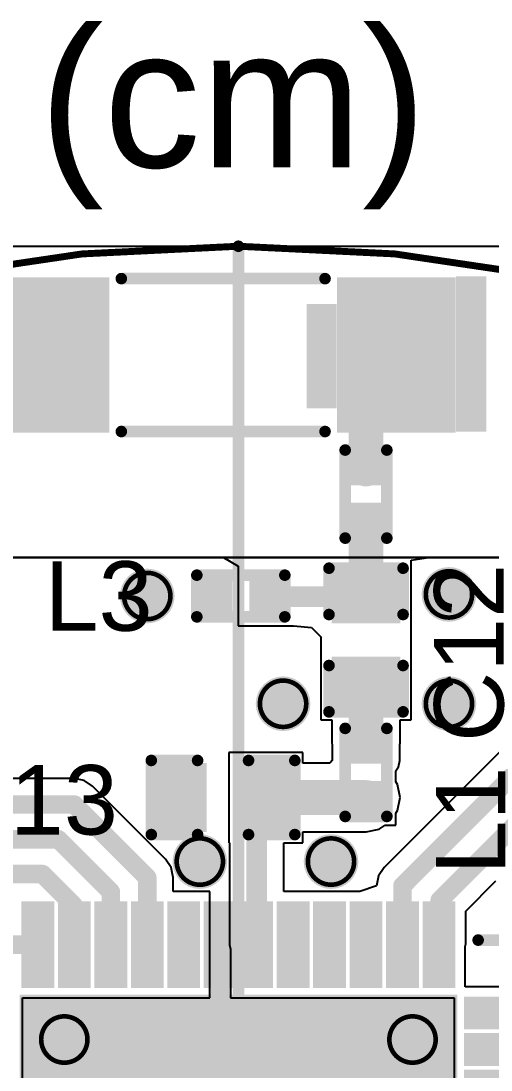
# Model space of a CAD drawing. Header units: inches. Extents: x -18 to 345, y -18 to 43.
# Drawn here: x -2.39 to 2.77, y 8.47 to 19.97 of the extents above; entities that cross this region are included whole.
import ezdxf

# ---------------------------------------------------------------- set-up
doc = ezdxf.new("R2010")
doc.units = ezdxf.units.IN
for name, color, linetype in [('Board Outline', 216, 'Continuous'), ('Bottom Layer', 5, 'Continuous'), ('Drill Drawing', 1, 'Continuous'), ('Mechanical 1', 6, 'Continuous'), ('Top Layer', 1, 'Continuous'), ('Top Overlay', 2, 'Continuous'), ('Top Paste', 8, 'Continuous'), ('Top Solder', 216, 'Continuous'), ('Via Holes', 16, 'Continuous')]:
    doc.layers.add(name, color=color, linetype=linetype)
doc.styles.add('Arial', font='', dxfattribs={"height": 0.2})
doc.styles.get('Arial').set_extended_font_data('Arial')

# ---------------------------------------------------------------- blocks, each defined once
blk = doc.blocks.new('IND_0201_1')
at = {"layer": 'Top Layer'}
for points in [[(-0.39999793, 0.1499997), (-0.14999843, 0.1499997), (-0.14999843, -0.1499997), (-0.39999793, -0.1499997)], [(0.15000097, 0.1499997), (0.4000004699999999, 0.1499997), (0.4000004699999999, -0.1499997), (0.15000097, -0.1499997)]]:
    blk.add_hatch(color=1, dxfattribs=at).paths.add_polyline_path(points)
at = {"layer": 'Top Paste'}
for points in [[(-0.39999793, 0.1499997), (-0.14999843, 0.1499997), (-0.14999843, -0.1499997), (-0.39999793, -0.1499997)], [(0.15000097, 0.1499997), (0.4000004699999999, 0.1499997), (0.4000004699999999, -0.1499997), (0.15000097, -0.1499997)]]:
    blk.add_hatch(color=8, dxfattribs=at).paths.add_polyline_path(points)
at = {"layer": 'Top Solder'}
for points in [[(-0.45499909, 0.20500086), (-0.09499727, 0.20500086), (-0.09499727, -0.20500086), (-0.45499909, -0.20500086)], [(0.09499981, 0.20500086), (0.45500163, 0.20500086), (0.45500163, -0.20500086), (0.09499981, -0.20500086)]]:
    blk.add_hatch(color=216, dxfattribs=at).paths.add_polyline_path(points)
at = {"layer": 'Top Overlay', "const_width": 0.127}
for points in [[(-0.4826, 0.2286), (0.4826, 0.2286)], [(-0.4826, -0.2286), (-0.4826, 0.2286)], [(0.4826, -0.2286), (0.4826, 0.2286)], [(-0.4826, -0.2286), (0.4826, -0.2286)]]:
    blk.add_lwpolyline(points, dxfattribs=at)
at = {"layer": 'Top Overlay', "const_width": 0.0635}
for points in [[(-0.51435, 0.2286, 1), (-0.4508499999999999, 0.2286, 1)], [(-0.51435, 0.2286, 1), (-0.4508499999999999, 0.2286, 1)], [(0.4508499999999999, 0.2286, 1), (0.51435, 0.2286, 1)], [(0.4508499999999999, 0.2286, 1), (0.51435, 0.2286, 1)], [(-0.51435, -0.2286, 1), (-0.4508499999999999, -0.2286, 1)], [(-0.51435, -0.2286, 1), (-0.4508499999999999, -0.2286, 1)], [(0.4508499999999999, -0.2286, 1), (0.51435, -0.2286, 1)], [(0.4508499999999999, -0.2286, 1), (0.51435, -0.2286, 1)]]:
    blk.add_lwpolyline(points, format="xyb", close=True, dxfattribs=at)
blk = doc.blocks.new('IND_0201_2')
at = {"layer": 'Top Layer'}
for points in [[(-0.39999793, 0.1499997), (-0.14999843, 0.1499997), (-0.14999843, -0.1499997), (-0.39999793, -0.1499997)], [(0.15000097, 0.1499997), (0.4000004699999999, 0.1499997), (0.4000004699999999, -0.1499997), (0.15000097, -0.1499997)]]:
    blk.add_hatch(color=1, dxfattribs=at).paths.add_polyline_path(points)
at = {"layer": 'Top Paste'}
for points in [[(-0.39999793, 0.1499997), (-0.14999843, 0.1499997), (-0.14999843, -0.1499997), (-0.39999793, -0.1499997)], [(0.15000097, 0.1499997), (0.4000004699999999, 0.1499997), (0.4000004699999999, -0.1499997), (0.15000097, -0.1499997)]]:
    blk.add_hatch(color=8, dxfattribs=at).paths.add_polyline_path(points)
at = {"layer": 'Top Solder'}
for points in [[(-0.45499909, 0.20500086), (-0.09499727, 0.20500086), (-0.09499727, -0.20500086), (-0.45499909, -0.20500086)], [(0.09499981, 0.20500086), (0.45500163, 0.20500086), (0.45500163, -0.20500086), (0.09499981, -0.20500086)]]:
    blk.add_hatch(color=216, dxfattribs=at).paths.add_polyline_path(points)
at = {"layer": 'Top Overlay', "const_width": 0.127}
for points in [[(-0.4826, 0.2286), (0.4826, 0.2286)], [(-0.4826, 0.2286), (-0.4826, -0.2286)], [(0.4826, 0.2286), (0.4826, -0.2286)], [(-0.4826, -0.2286), (0.4826, -0.2286)]]:
    blk.add_lwpolyline(points, dxfattribs=at)
at = {"layer": 'Top Overlay', "const_width": 0.0635}
for points in [[(-0.51435, 0.2286, 1), (-0.4508499999999999, 0.2286, 1)], [(-0.51435, 0.2286, 1), (-0.4508499999999999, 0.2286, 1)], [(0.4508499999999999, 0.2286, 1), (0.51435, 0.2286, 1)], [(0.4508499999999999, 0.2286, 1), (0.51435, 0.2286, 1)], [(-0.51435, -0.2286, 1), (-0.4508499999999999, -0.2286, 1)], [(-0.51435, -0.2286, 1), (-0.4508499999999999, -0.2286, 1)], [(0.4508499999999999, -0.2286, 1), (0.51435, -0.2286, 1)], [(0.4508499999999999, -0.2286, 1), (0.51435, -0.2286, 1)]]:
    blk.add_lwpolyline(points, format="xyb", close=True, dxfattribs=at)
blk = doc.blocks.new('QFN_48_EP_6_6__6')
at = {"layer": 'Top Layer'}
for points in [[(-2.31000046, 3.35500218), (-2.0900009, 3.35500218), (-2.0900009, 2.54500126), (-2.31000046, 2.54500126)], [(-1.90999872, 3.35500218), (-1.68999916, 3.35500218), (-1.68999916, 2.54500126), (-1.90999872, 2.54500126)], [(-1.50999952, 3.35500218), (-1.28999996, 3.35500218), (-1.28999996, 2.54500126), (-1.50999952, 2.54500126)], [(-1.11000032, 3.35500218), (-0.89000076, 3.35500218), (-0.89000076, 2.54500126), (-1.11000032, 2.54500126)], [(-0.7099985799999999, 3.35500218), (-0.48999902, 3.35500218), (-0.48999902, 2.54500126), (-0.7099985799999999, 2.54500126)], [(-0.30999938, 3.35500218), (-0.08999982, 3.35500218), (-0.08999982, 2.54500126), (-0.30999938, 2.54500126)], [(0.08999982, 3.35500218), (0.30999938, 3.35500218), (0.30999938, 2.54500126), (0.08999982, 2.54500126)], [(0.48999902, 3.35500218), (0.7099985799999999, 3.35500218), (0.7099985799999999, 2.54500126), (0.48999902, 2.54500126)], [(0.89000076, 3.35500218), (1.11000032, 3.35500218), (1.11000032, 2.54500126), (0.89000076, 2.54500126)], [(1.28999996, 3.35500218), (1.50999952, 3.35500218), (1.50999952, 2.54500126), (1.28999996, 2.54500126)], [(1.68999916, 3.35500218), (1.90999872, 3.35500218), (1.90999872, 2.54500126), (1.68999916, 2.54500126)], [(2.0900009, 3.35500218), (2.31000046, 3.35500218), (2.31000046, 2.54500126), (2.0900009, 2.54500126)], [(-3.35499964, 2.310003), (-2.54499872, 2.310003), (-2.54499872, 2.09000344), (-3.35499964, 2.09000344)], [(2.54499872, 2.310003), (3.35499964, 2.310003), (3.35499964, 2.09000344), (2.54499872, 2.09000344)], [(-2.30000048, 2.30000302), (2.30000048, 2.30000302), (2.30000048, -2.29999794), (-2.30000048, -2.29999794)], [(-3.35499964, 1.91000126), (-2.54499872, 1.91000126), (-2.54499872, 1.6900017), (-3.35499964, 1.6900017)], [(2.54499872, 1.91000126), (3.35499964, 1.91000126), (3.35499964, 1.6900017), (2.54499872, 1.6900017)], [(-3.35499964, 1.51000206), (-2.54499872, 1.51000206), (-2.54499872, 1.2900025), (-3.35499964, 1.2900025)], [(2.54499872, 1.51000206), (3.35499964, 1.51000206), (3.35499964, 1.2900025), (2.54499872, 1.2900025)], [(-3.35499964, 1.11000286), (-2.54499872, 1.11000286), (-2.54499872, 0.8900032999999999), (-3.35499964, 0.8900032999999999)], [(2.54499872, 1.11000286), (3.35499964, 1.11000286), (3.35499964, 0.8900032999999999), (2.54499872, 0.8900032999999999)], [(-3.35499964, 0.7100011199999999), (-2.54499872, 0.7100011199999999), (-2.54499872, 0.49000156), (-3.35499964, 0.49000156)], [(2.54499872, 0.7100011199999999), (3.35499964, 0.7100011199999999), (3.35499964, 0.49000156), (2.54499872, 0.49000156)], [(-3.35499964, 0.31000192), (-2.54499872, 0.31000192), (-2.54499872, 0.09000236), (-3.35499964, 0.09000236)], [(2.54499872, 0.31000192), (3.35499964, 0.31000192), (3.35499964, 0.09000236), (2.54499872, 0.09000236)], [(-3.35499964, -0.08999728), (-2.54499872, -0.08999728), (-2.54499872, -0.30999684), (-3.35499964, -0.30999684)], [(2.54499872, -0.08999728), (3.35499964, -0.08999728), (3.35499964, -0.30999684), (2.54499872, -0.30999684)], [(-3.35499964, -0.48999648), (-2.54499872, -0.48999648), (-2.54499872, -0.7099960399999999), (-3.35499964, -0.7099960399999999)], [(2.54499872, -0.48999648), (3.35499964, -0.48999648), (3.35499964, -0.7099960399999999), (2.54499872, -0.7099960399999999)], [(-3.35499964, -0.8899982200000001), (-2.54499872, -0.8899982200000001), (-2.54499872, -1.10999778), (-3.35499964, -1.10999778)], [(2.54499872, -0.8899982200000001), (3.35499964, -0.8899982200000001), (3.35499964, -1.10999778), (2.54499872, -1.10999778)], [(-3.35499964, -1.28999742), (-2.54499872, -1.28999742), (-2.54499872, -1.50999698), (-3.35499964, -1.50999698)], [(2.54499872, -1.28999742), (3.35499964, -1.28999742), (3.35499964, -1.50999698), (2.54499872, -1.50999698)], [(-3.35499964, -1.68999662), (-2.54499872, -1.68999662), (-2.54499872, -1.90999618), (-3.35499964, -1.90999618)], [(2.54499872, -1.68999662), (3.35499964, -1.68999662), (3.35499964, -1.90999618), (2.54499872, -1.90999618)], [(-3.35499964, -2.08999836), (-2.54499872, -2.08999836), (-2.54499872, -2.30999792), (-3.35499964, -2.30999792)], [(2.54499872, -2.08999836), (3.35499964, -2.08999836), (3.35499964, -2.30999792), (2.54499872, -2.30999792)], [(-2.31000046, -2.54499618), (-2.0900009, -2.54499618), (-2.0900009, -3.3549971), (-2.31000046, -3.3549971)], [(-1.90999872, -2.54499618), (-1.68999916, -2.54499618), (-1.68999916, -3.3549971), (-1.90999872, -3.3549971)], [(-1.50999952, -2.54499618), (-1.28999996, -2.54499618), (-1.28999996, -3.3549971), (-1.50999952, -3.3549971)], [(-1.11000032, -2.54499618), (-0.89000076, -2.54499618), (-0.89000076, -3.3549971), (-1.11000032, -3.3549971)], [(-0.7099985799999999, -2.54499618), (-0.48999902, -2.54499618), (-0.48999902, -3.3549971), (-0.7099985799999999, -3.3549971)], [(-0.30999938, -2.54499618), (-0.08999982, -2.54499618), (-0.08999982, -3.3549971), (-0.30999938, -3.3549971)], [(0.08999982, -2.54499618), (0.30999938, -2.54499618), (0.30999938, -3.3549971), (0.08999982, -3.3549971)], [(0.48999902, -2.54499618), (0.7099985799999999, -2.54499618), (0.7099985799999999, -3.3549971), (0.48999902, -3.3549971)], [(0.89000076, -2.54499618), (1.11000032, -2.54499618), (1.11000032, -3.3549971), (0.89000076, -3.3549971)], [(1.28999996, -2.54499618), (1.50999952, -2.54499618), (1.50999952, -3.3549971), (1.28999996, -3.3549971)], [(1.68999916, -2.54499618), (1.90999872, -2.54499618), (1.90999872, -3.3549971), (1.68999916, -3.3549971)], [(2.0900009, -2.54499618), (2.31000046, -2.54499618), (2.31000046, -3.3549971), (2.0900009, -3.3549971)]]:
    blk.add_hatch(color=1, dxfattribs=at).paths.add_polyline_path(points)
at = {"layer": 'Top Paste'}
for points in [[(-2.31000046, 3.35500218), (-2.0900009, 3.35500218), (-2.0900009, 2.54500126), (-2.31000046, 2.54500126)], [(-1.90999872, 3.35500218), (-1.68999916, 3.35500218), (-1.68999916, 2.54500126), (-1.90999872, 2.54500126)], [(-1.50999952, 3.35500218), (-1.28999996, 3.35500218), (-1.28999996, 2.54500126), (-1.50999952, 2.54500126)], [(-1.11000032, 3.35500218), (-0.89000076, 3.35500218), (-0.89000076, 2.54500126), (-1.11000032, 2.54500126)], [(-0.7099985799999999, 3.35500218), (-0.48999902, 3.35500218), (-0.48999902, 2.54500126), (-0.7099985799999999, 2.54500126)], [(-0.30999938, 3.35500218), (-0.08999982, 3.35500218), (-0.08999982, 2.54500126), (-0.30999938, 2.54500126)], [(0.08999982, 3.35500218), (0.30999938, 3.35500218), (0.30999938, 2.54500126), (0.08999982, 2.54500126)], [(0.48999902, 3.35500218), (0.7099985799999999, 3.35500218), (0.7099985799999999, 2.54500126), (0.48999902, 2.54500126)], [(0.89000076, 3.35500218), (1.11000032, 3.35500218), (1.11000032, 2.54500126), (0.89000076, 2.54500126)], [(1.28999996, 3.35500218), (1.50999952, 3.35500218), (1.50999952, 2.54500126), (1.28999996, 2.54500126)], [(1.68999916, 3.35500218), (1.90999872, 3.35500218), (1.90999872, 2.54500126), (1.68999916, 2.54500126)], [(2.0900009, 3.35500218), (2.31000046, 3.35500218), (2.31000046, 2.54500126), (2.0900009, 2.54500126)], [(-3.35499964, 2.310003), (-2.54499872, 2.310003), (-2.54499872, 2.09000344), (-3.35499964, 2.09000344)], [(2.54499872, 2.310003), (3.35499964, 2.310003), (3.35499964, 2.09000344), (2.54499872, 2.09000344)], [(-3.35499964, 1.91000126), (-2.54499872, 1.91000126), (-2.54499872, 1.6900017), (-3.35499964, 1.6900017)], [(2.54499872, 1.91000126), (3.35499964, 1.91000126), (3.35499964, 1.6900017), (2.54499872, 1.6900017)], [(-3.35499964, 1.51000206), (-2.54499872, 1.51000206), (-2.54499872, 1.2900025), (-3.35499964, 1.2900025)], [(2.54499872, 1.51000206), (3.35499964, 1.51000206), (3.35499964, 1.2900025), (2.54499872, 1.2900025)], [(-3.35499964, 1.11000286), (-2.54499872, 1.11000286), (-2.54499872, 0.8900032999999999), (-3.35499964, 0.8900032999999999)], [(2.54499872, 1.11000286), (3.35499964, 1.11000286), (3.35499964, 0.8900032999999999), (2.54499872, 0.8900032999999999)], [(-3.35499964, 0.7100011199999999), (-2.54499872, 0.7100011199999999), (-2.54499872, 0.49000156), (-3.35499964, 0.49000156)], [(2.54499872, 0.7100011199999999), (3.35499964, 0.7100011199999999), (3.35499964, 0.49000156), (2.54499872, 0.49000156)], [(-3.35499964, 0.31000192), (-2.54499872, 0.31000192), (-2.54499872, 0.09000236), (-3.35499964, 0.09000236)], [(2.54499872, 0.31000192), (3.35499964, 0.31000192), (3.35499964, 0.09000236), (2.54499872, 0.09000236)], [(-3.35499964, -0.08999728), (-2.54499872, -0.08999728), (-2.54499872, -0.30999684), (-3.35499964, -0.30999684)], [(2.54499872, -0.08999728), (3.35499964, -0.08999728), (3.35499964, -0.30999684), (2.54499872, -0.30999684)], [(-3.35499964, -0.48999648), (-2.54499872, -0.48999648), (-2.54499872, -0.7099960399999999), (-3.35499964, -0.7099960399999999)], [(2.54499872, -0.48999648), (3.35499964, -0.48999648), (3.35499964, -0.7099960399999999), (2.54499872, -0.7099960399999999)], [(-3.35499964, -0.8899982200000001), (-2.54499872, -0.8899982200000001), (-2.54499872, -1.10999778), (-3.35499964, -1.10999778)], [(2.54499872, -0.8899982200000001), (3.35499964, -0.8899982200000001), (3.35499964, -1.10999778), (2.54499872, -1.10999778)], [(-3.35499964, -1.28999742), (-2.54499872, -1.28999742), (-2.54499872, -1.50999698), (-3.35499964, -1.50999698)], [(2.54499872, -1.28999742), (3.35499964, -1.28999742), (3.35499964, -1.50999698), (2.54499872, -1.50999698)], [(-3.35499964, -1.68999662), (-2.54499872, -1.68999662), (-2.54499872, -1.90999618), (-3.35499964, -1.90999618)], [(2.54499872, -1.68999662), (3.35499964, -1.68999662), (3.35499964, -1.90999618), (2.54499872, -1.90999618)], [(-3.35499964, -2.08999836), (-2.54499872, -2.08999836), (-2.54499872, -2.30999792), (-3.35499964, -2.30999792)], [(2.54499872, -2.08999836), (3.35499964, -2.08999836), (3.35499964, -2.30999792), (2.54499872, -2.30999792)], [(-2.31000046, -2.54499618), (-2.0900009, -2.54499618), (-2.0900009, -3.3549971), (-2.31000046, -3.3549971)], [(-1.90999872, -2.54499618), (-1.68999916, -2.54499618), (-1.68999916, -3.3549971), (-1.90999872, -3.3549971)], [(-1.50999952, -2.54499618), (-1.28999996, -2.54499618), (-1.28999996, -3.3549971), (-1.50999952, -3.3549971)], [(-1.11000032, -2.54499618), (-0.89000076, -2.54499618), (-0.89000076, -3.3549971), (-1.11000032, -3.3549971)], [(-0.7099985799999999, -2.54499618), (-0.48999902, -2.54499618), (-0.48999902, -3.3549971), (-0.7099985799999999, -3.3549971)], [(-0.30999938, -2.54499618), (-0.08999982, -2.54499618), (-0.08999982, -3.3549971), (-0.30999938, -3.3549971)], [(0.08999982, -2.54499618), (0.30999938, -2.54499618), (0.30999938, -3.3549971), (0.08999982, -3.3549971)], [(0.48999902, -2.54499618), (0.7099985799999999, -2.54499618), (0.7099985799999999, -3.3549971), (0.48999902, -3.3549971)], [(0.89000076, -2.54499618), (1.11000032, -2.54499618), (1.11000032, -3.3549971), (0.89000076, -3.3549971)], [(1.28999996, -2.54499618), (1.50999952, -2.54499618), (1.50999952, -3.3549971), (1.28999996, -3.3549971)], [(1.68999916, -2.54499618), (1.90999872, -2.54499618), (1.90999872, -3.3549971), (1.68999916, -3.3549971)], [(2.0900009, -2.54499618), (2.31000046, -2.54499618), (2.31000046, -3.3549971), (2.0900009, -3.3549971)]]:
    blk.add_hatch(color=8, dxfattribs=at).paths.add_polyline_path(points)
at = {"layer": 'Top Solder'}
for points in [[(-2.38000032, 3.42500204), (-2.02000104, 3.42500204), (-2.02000104, 2.4750014), (-2.38000032, 2.4750014)], [(-1.97999858, 3.42500204), (-1.6199993, 3.42500204), (-1.6199993, 2.4750014), (-1.97999858, 2.4750014)], [(-1.57999938, 3.42500204), (-1.2200001, 3.42500204), (-1.2200001, 2.4750014), (-1.57999938, 2.4750014)], [(-1.18000018, 3.42500204), (-0.8200008999999999, 3.42500204), (-0.8200008999999999, 2.4750014), (-1.18000018, 2.4750014)], [(-0.77999844, 3.42500204), (-0.4199991599999999, 3.42500204), (-0.4199991599999999, 2.4750014), (-0.77999844, 2.4750014)], [(-0.37999924, 3.42500204), (-0.01999996, 3.42500204), (-0.01999996, 2.4750014), (-0.37999924, 2.4750014)], [(0.01999996, 3.42500204), (0.37999924, 3.42500204), (0.37999924, 2.4750014), (0.01999996, 2.4750014)], [(0.4199991599999999, 3.42500204), (0.77999844, 3.42500204), (0.77999844, 2.4750014), (0.4199991599999999, 2.4750014)], [(0.8200008999999999, 3.42500204), (1.18000018, 3.42500204), (1.18000018, 2.4750014), (0.8200008999999999, 2.4750014)], [(1.2200001, 3.42500204), (1.57999938, 3.42500204), (1.57999938, 2.4750014), (1.2200001, 2.4750014)], [(1.6199993, 3.42500204), (1.97999858, 3.42500204), (1.97999858, 2.4750014), (1.6199993, 2.4750014)], [(2.02000104, 3.42500204), (2.38000032, 3.42500204), (2.38000032, 2.4750014), (2.02000104, 2.4750014)], [(-3.4249995, 2.38000286), (-2.47499886, 2.38000286), (-2.47499886, 2.02000358), (-3.4249995, 2.02000358)], [(-2.40160048, 2.40160302), (2.40160048, 2.40160302), (2.40160048, -2.40159794), (-2.40160048, -2.40159794)], [(2.47499886, 2.38000286), (3.4249995, 2.38000286), (3.4249995, 2.02000358), (2.47499886, 2.02000358)], [(-3.4249995, 1.98000112), (-2.47499886, 1.98000112), (-2.47499886, 1.62000184), (-3.4249995, 1.62000184)], [(2.47499886, 1.98000112), (3.4249995, 1.98000112), (3.4249995, 1.62000184), (2.47499886, 1.62000184)], [(-3.4249995, 1.58000192), (-2.47499886, 1.58000192), (-2.47499886, 1.22000264), (-3.4249995, 1.22000264)], [(2.47499886, 1.58000192), (3.4249995, 1.58000192), (3.4249995, 1.22000264), (2.47499886, 1.22000264)], [(-3.4249995, 1.18000272), (-2.47499886, 1.18000272), (-2.47499886, 0.82000344), (-3.4249995, 0.82000344)], [(2.47499886, 1.18000272), (3.4249995, 1.18000272), (3.4249995, 0.82000344), (2.47499886, 0.82000344)], [(-3.4249995, 0.78000098), (-2.47499886, 0.78000098), (-2.47499886, 0.4200017), (-3.4249995, 0.4200017)], [(2.47499886, 0.78000098), (3.4249995, 0.78000098), (3.4249995, 0.4200017), (2.47499886, 0.4200017)], [(-3.4249995, 0.38000178), (-2.47499886, 0.38000178), (-2.47499886, 0.0200025), (-3.4249995, 0.0200025)], [(2.47499886, 0.38000178), (3.4249995, 0.38000178), (3.4249995, 0.0200025), (2.47499886, 0.0200025)], [(-3.4249995, -0.01999742), (-2.47499886, -0.01999742), (-2.47499886, -0.3799967), (-3.4249995, -0.3799967)], [(2.47499886, -0.01999742), (3.4249995, -0.01999742), (3.4249995, -0.3799967), (2.47499886, -0.3799967)], [(-3.4249995, -0.4199966199999999), (-2.47499886, -0.4199966199999999), (-2.47499886, -0.7799959), (-3.4249995, -0.7799959)], [(2.47499886, -0.4199966199999999), (3.4249995, -0.4199966199999999), (3.4249995, -0.7799959), (2.47499886, -0.7799959)], [(-3.4249995, -0.8199983599999999), (-2.47499886, -0.8199983599999999), (-2.47499886, -1.17999764), (-3.4249995, -1.17999764)], [(2.47499886, -0.8199983599999999), (3.4249995, -0.8199983599999999), (3.4249995, -1.17999764), (2.47499886, -1.17999764)], [(-3.4249995, -1.21999756), (-2.47499886, -1.21999756), (-2.47499886, -1.57999684), (-3.4249995, -1.57999684)], [(2.47499886, -1.21999756), (3.4249995, -1.21999756), (3.4249995, -1.57999684), (2.47499886, -1.57999684)], [(-3.4249995, -1.61999676), (-2.47499886, -1.61999676), (-2.47499886, -1.97999604), (-3.4249995, -1.97999604)], [(2.47499886, -1.61999676), (3.4249995, -1.61999676), (3.4249995, -1.97999604), (2.47499886, -1.97999604)], [(-3.4249995, -2.0199985), (-2.47499886, -2.0199985), (-2.47499886, -2.37999778), (-3.4249995, -2.37999778)], [(2.47499886, -2.0199985), (3.4249995, -2.0199985), (3.4249995, -2.37999778), (2.47499886, -2.37999778)], [(-2.38000032, -2.47499632), (-2.02000104, -2.47499632), (-2.02000104, -3.42499696), (-2.38000032, -3.42499696)], [(-1.97999858, -2.47499632), (-1.6199993, -2.47499632), (-1.6199993, -3.42499696), (-1.97999858, -3.42499696)], [(-1.57999938, -2.47499632), (-1.2200001, -2.47499632), (-1.2200001, -3.42499696), (-1.57999938, -3.42499696)], [(-1.18000018, -2.47499632), (-0.8200008999999999, -2.47499632), (-0.8200008999999999, -3.42499696), (-1.18000018, -3.42499696)], [(-0.77999844, -2.47499632), (-0.4199991599999999, -2.47499632), (-0.4199991599999999, -3.42499696), (-0.77999844, -3.42499696)], [(-0.37999924, -2.47499632), (-0.01999996, -2.47499632), (-0.01999996, -3.42499696), (-0.37999924, -3.42499696)], [(0.01999996, -2.47499632), (0.37999924, -2.47499632), (0.37999924, -3.42499696), (0.01999996, -3.42499696)], [(0.4199991599999999, -2.47499632), (0.77999844, -2.47499632), (0.77999844, -3.42499696), (0.4199991599999999, -3.42499696)], [(0.8200008999999999, -2.47499632), (1.18000018, -2.47499632), (1.18000018, -3.42499696), (0.8200008999999999, -3.42499696)], [(1.2200001, -2.47499632), (1.57999938, -2.47499632), (1.57999938, -3.42499696), (1.2200001, -3.42499696)], [(1.6199993, -2.47499632), (1.97999858, -2.47499632), (1.97999858, -3.42499696), (1.6199993, -3.42499696)], [(2.02000104, -2.47499632), (2.38000032, -2.47499632), (2.38000032, -3.42499696), (2.02000104, -3.42499696)]]:
    blk.add_hatch(color=216, dxfattribs=at).paths.add_polyline_path(points)
at = {"layer": 'Top Overlay', "const_width": 0.127}
for points in [[(-2.99999908, 3.00000162), (-2.99999908, 2.63000236)], [(-2.99999908, 3.00000162), (-2.62999982, 3.00000162)], [(2.62999982, 3.00000162), (2.99999908, 3.00000162)], [(2.99999908, 3.00000162), (2.99999908, 2.63000236)], [(-3.61039918, 2.30160322), (-3.53419918, 2.22540322)], [(-3.61039918, 2.30160322), (-3.61039918, 2.14920322)], [(-3.53419918, 2.22540322), (-3.61039918, 2.14920322)], [(-2.99999908, -2.62999728), (-2.99999908, -2.99999654)], [(2.99999908, -2.62999728), (2.99999908, -2.99999654)], [(-2.99999908, -2.99999654), (-2.62999982, -2.99999654)], [(2.62999982, -2.99999654), (2.99999908, -2.99999654)]]:
    blk.add_lwpolyline(points, dxfattribs=at)
at = {"layer": 'Top Overlay', "const_width": 0.0635}
for points in [[(-3.03174908, 3.00000162, 1), (-2.96824908, 3.00000162, 1)], [(-3.03174908, 3.00000162, 1), (-2.96824908, 3.00000162, 1)], [(-2.66174982, 3.00000162, 1), (-2.59824982, 3.00000162, 1)], [(2.59824982, 3.00000162, 1), (2.66174982, 3.00000162, 1)], [(2.96824908, 3.00000162, 1), (3.03174908, 3.00000162, 1)], [(2.96824908, 3.00000162, 1), (3.03174908, 3.00000162, 1)], [(-3.03174908, 2.63000236, 1), (-2.96824908, 2.63000236, 1)], [(2.96824908, 2.63000236, 1), (3.03174908, 2.63000236, 1)], [(-3.64214918, 2.30160322, 1), (-3.57864918, 2.30160322, 1)], [(-3.64214918, 2.30160322, 1), (-3.57864918, 2.30160322, 1)], [(-3.64214918, 2.14920322, 1), (-3.57864918, 2.14920322, 1)], [(-3.64214918, 2.14920322, 1), (-3.57864918, 2.14920322, 1)], [(-3.56594918, 2.22540322, 1), (-3.50244918, 2.22540322, 1)], [(-3.56594918, 2.22540322, 1), (-3.50244918, 2.22540322, 1)], [(-3.03174908, -2.62999728, 1), (-2.96824908, -2.62999728, 1)], [(2.96824908, -2.62999728, 1), (3.03174908, -2.62999728, 1)], [(-3.03174908, -2.99999654, 1), (-2.96824908, -2.99999654, 1)], [(-3.03174908, -2.99999654, 1), (-2.96824908, -2.99999654, 1)], [(-2.66174982, -2.99999654, 1), (-2.59824982, -2.99999654, 1)], [(2.59824982, -2.99999654, 1), (2.66174982, -2.99999654, 1)], [(2.96824908, -2.99999654, 1), (3.03174908, -2.99999654, 1)], [(2.96824908, -2.99999654, 1), (3.03174908, -2.99999654, 1)]]:
    blk.add_lwpolyline(points, format="xyb", close=True, dxfattribs=at)
blk = doc.blocks.new('IND_0201_24')
at = {"layer": 'Top Layer'}
for points in [[(-0.39999793, 0.1499997), (-0.14999843, 0.1499997), (-0.14999843, -0.1499997), (-0.39999793, -0.1499997)], [(0.15000097, 0.1499997), (0.4000004699999999, 0.1499997), (0.4000004699999999, -0.1499997), (0.15000097, -0.1499997)]]:
    blk.add_hatch(color=1, dxfattribs=at).paths.add_polyline_path(points)
at = {"layer": 'Top Paste'}
for points in [[(-0.39999793, 0.1499997), (-0.14999843, 0.1499997), (-0.14999843, -0.1499997), (-0.39999793, -0.1499997)], [(0.15000097, 0.1499997), (0.4000004699999999, 0.1499997), (0.4000004699999999, -0.1499997), (0.15000097, -0.1499997)]]:
    blk.add_hatch(color=8, dxfattribs=at).paths.add_polyline_path(points)
at = {"layer": 'Top Solder'}
for points in [[(-0.45499909, 0.20500086), (-0.09499727, 0.20500086), (-0.09499727, -0.20500086), (-0.45499909, -0.20500086)], [(0.09499981, 0.20500086), (0.45500163, 0.20500086), (0.45500163, -0.20500086), (0.09499981, -0.20500086)]]:
    blk.add_hatch(color=216, dxfattribs=at).paths.add_polyline_path(points)
at = {"layer": 'Top Overlay', "const_width": 0.127}
for points in [[(-0.4826, 0.2286), (0.4826, 0.2286)], [(-0.4826, 0.2286), (-0.4826, -0.2286)], [(0.4826, 0.2286), (0.4826, -0.2286)], [(-0.4826, -0.2286), (0.4826, -0.2286)]]:
    blk.add_lwpolyline(points, dxfattribs=at)
at = {"layer": 'Top Overlay', "const_width": 0.0635}
for points in [[(-0.51435, 0.2286, 1), (-0.4508499999999999, 0.2286, 1)], [(-0.51435, 0.2286, 1), (-0.4508499999999999, 0.2286, 1)], [(0.4508499999999999, 0.2286, 1), (0.51435, 0.2286, 1)], [(0.4508499999999999, 0.2286, 1), (0.51435, 0.2286, 1)], [(-0.51435, -0.2286, 1), (-0.4508499999999999, -0.2286, 1)], [(-0.51435, -0.2286, 1), (-0.4508499999999999, -0.2286, 1)], [(0.4508499999999999, -0.2286, 1), (0.51435, -0.2286, 1)], [(0.4508499999999999, -0.2286, 1), (0.51435, -0.2286, 1)]]:
    blk.add_lwpolyline(points, format="xyb", close=True, dxfattribs=at)
blk = doc.blocks.new('C___0402_31')
at = {"layer": 'Top Layer'}
for points in [[(-0.6985, -0.3175), (-0.6985, 0.3175), (-0.2412999999999999, 0.3175), (-0.2413, -0.3175)], [(0.2412999999999999, -0.3175), (0.2413, 0.3175), (0.6985, 0.3175), (0.6985, -0.3175)]]:
    blk.add_hatch(color=1, dxfattribs=at).paths.add_polyline_path(points)
at = {"layer": 'Top Paste'}
for points in [[(-0.6985, -0.3175), (-0.6985, 0.3175), (-0.2412999999999999, 0.3175), (-0.2413, -0.3175)], [(0.2412999999999999, -0.3175), (0.2413, 0.3175), (0.6985, 0.3175), (0.6985, -0.3175)]]:
    blk.add_hatch(color=8, dxfattribs=at).paths.add_polyline_path(points)
at = {"layer": 'Top Solder'}
for points in [[(-0.7584998799999999, -0.37749988), (-0.7584998799999999, 0.37749988), (-0.18130012, 0.37749988), (-0.18130012, -0.37749988)], [(0.18130012, -0.37749988), (0.18130012, 0.37749988), (0.7584998799999999, 0.37749988), (0.7584998799999999, -0.37749988)]]:
    blk.add_hatch(color=216, dxfattribs=at).paths.add_polyline_path(points)
at = {"layer": 'Top Overlay', "const_width": 0.127}
for points in [[(-0.7874, 0.4064), (-0.2794, 0.4064)], [(-0.7874, -0.4064), (-0.7874, 0.4064)], [(0.2794, 0.4064), (0.7874, 0.4064)], [(0.7874, -0.4064), (0.7874, 0.4064)], [(-0.7874, -0.4064), (-0.2794, -0.4064)], [(0.2794, -0.4064), (0.7874, -0.4064)]]:
    blk.add_lwpolyline(points, dxfattribs=at)
at = {"layer": 'Top Overlay', "const_width": 0.0635}
for points in [[(-0.8191499999999999, 0.4064, 1), (-0.7556499999999999, 0.4064, 1)], [(-0.8191499999999999, 0.4064, 1), (-0.7556499999999999, 0.4064, 1)], [(-0.31115, 0.4064, 1), (-0.24765, 0.4064, 1)], [(0.24765, 0.4064, 1), (0.31115, 0.4064, 1)], [(0.7556499999999999, 0.4064, 1), (0.8191499999999999, 0.4064, 1)], [(0.7556499999999999, 0.4064, 1), (0.8191499999999999, 0.4064, 1)], [(-0.8191499999999999, -0.4064, 1), (-0.7556499999999999, -0.4064, 1)], [(-0.8191499999999999, -0.4064, 1), (-0.7556499999999999, -0.4064, 1)], [(-0.31115, -0.4064, 1), (-0.24765, -0.4064, 1)], [(0.24765, -0.4064, 1), (0.31115, -0.4064, 1)], [(0.7556499999999999, -0.4064, 1), (0.8191499999999999, -0.4064, 1)], [(0.7556499999999999, -0.4064, 1), (0.8191499999999999, -0.4064, 1)]]:
    blk.add_lwpolyline(points, format="xyb", close=True, dxfattribs=at)
blk = doc.blocks.new('C___0402_32')
at = {"layer": 'Top Layer'}
for points in [[(-0.6985, -0.3175), (-0.6985, 0.3175), (-0.2412999999999999, 0.3175), (-0.2413, -0.3175)], [(0.2412999999999999, -0.3175), (0.2413, 0.3175), (0.6985, 0.3175), (0.6985, -0.3175)]]:
    blk.add_hatch(color=1, dxfattribs=at).paths.add_polyline_path(points)
at = {"layer": 'Top Paste'}
for points in [[(-0.6985, -0.3175), (-0.6985, 0.3175), (-0.2412999999999999, 0.3175), (-0.2413, -0.3175)], [(0.2412999999999999, -0.3175), (0.2413, 0.3175), (0.6985, 0.3175), (0.6985, -0.3175)]]:
    blk.add_hatch(color=8, dxfattribs=at).paths.add_polyline_path(points)
at = {"layer": 'Top Solder'}
for points in [[(-0.7584998799999999, -0.37749988), (-0.7584998799999999, 0.37749988), (-0.18130012, 0.37749988), (-0.18130012, -0.37749988)], [(0.18130012, -0.37749988), (0.18130012, 0.37749988), (0.7584998799999999, 0.37749988), (0.7584998799999999, -0.37749988)]]:
    blk.add_hatch(color=216, dxfattribs=at).paths.add_polyline_path(points)
at = {"layer": 'Top Overlay', "const_width": 0.127}
for points in [[(-0.7874, 0.4064), (-0.2794, 0.4064)], [(-0.7874, 0.4064), (-0.7874, -0.4064)], [(0.2794, 0.4064), (0.7874, 0.4064)], [(0.7874, 0.4064), (0.7874, -0.4064)], [(-0.7874, -0.4064), (-0.2794, -0.4064)], [(0.2794, -0.4064), (0.7874, -0.4064)]]:
    blk.add_lwpolyline(points, dxfattribs=at)
at = {"layer": 'Top Overlay', "const_width": 0.0635}
for points in [[(-0.8191499999999999, 0.4064, 1), (-0.7556499999999999, 0.4064, 1)], [(-0.8191499999999999, 0.4064, 1), (-0.7556499999999999, 0.4064, 1)], [(-0.31115, 0.4064, 1), (-0.24765, 0.4064, 1)], [(0.24765, 0.4064, 1), (0.31115, 0.4064, 1)], [(0.7556499999999999, 0.4064, 1), (0.8191499999999999, 0.4064, 1)], [(0.7556499999999999, 0.4064, 1), (0.8191499999999999, 0.4064, 1)], [(-0.8191499999999999, -0.4064, 1), (-0.7556499999999999, -0.4064, 1)], [(-0.8191499999999999, -0.4064, 1), (-0.7556499999999999, -0.4064, 1)], [(-0.31115, -0.4064, 1), (-0.24765, -0.4064, 1)], [(0.24765, -0.4064, 1), (0.31115, -0.4064, 1)], [(0.7556499999999999, -0.4064, 1), (0.8191499999999999, -0.4064, 1)], [(0.7556499999999999, -0.4064, 1), (0.8191499999999999, -0.4064, 1)]]:
    blk.add_lwpolyline(points, format="xyb", close=True, dxfattribs=at)
blk = doc.blocks.new('ANT_1206_44')
at = {"layer": 'Top Layer'}
for points in [[(-2.44999891, 0.74999977), (-1.34999857, 0.74999977), (-1.34999857, -0.74999977), (-2.44999891, -0.74999977)], [(1.35000111, 0.74999977), (2.45000145, 0.74999977), (2.45000145, -0.74999977), (1.35000111, -0.74999977)]]:
    blk.add_hatch(color=1, dxfattribs=at).paths.add_polyline_path(points)
at = {"layer": 'Top Overlay'}
for points in [[(-2.55539748, 0.8382), (-2.88559748, 0.8382), (-2.88559748, -0.8636), (-2.55539748, -0.8636)], [(-1.2446, -0.5588), (-0.9143999999999999, -0.5588), (-0.9143999999999999, 0.5841999999999999), (-1.2446, 0.5841999999999999)]]:
    blk.add_hatch(color=2, dxfattribs=at).paths.add_polyline_path(points)
at = {"layer": 'Top Paste'}
for points in [[(-2.44999891, 0.74999977), (-1.34999857, 0.74999977), (-1.34999857, -0.74999977), (-2.44999891, -0.74999977)], [(1.35000111, 0.74999977), (2.45000145, 0.74999977), (2.45000145, -0.74999977), (1.35000111, -0.74999977)]]:
    blk.add_hatch(color=8, dxfattribs=at).paths.add_polyline_path(points)
at = {"layer": 'Top Solder'}
for points in [[(-2.55159891, 0.85159977), (-1.24839857, 0.85159977), (-1.24839857, -0.85159977), (-2.55159891, -0.85159977)], [(1.24840111, 0.85159977), (2.55160145, 0.85159977), (2.55160145, -0.85159977), (1.24840111, -0.85159977)]]:
    blk.add_hatch(color=216, dxfattribs=at).paths.add_polyline_path(points)
at = {"layer": 'Top Overlay', "const_width": 0.127}
for points in [[(1.1176, 0.8382), (-1.1176, 0.8382)], [(1.1176, -0.8382), (-1.1176, -0.8382)]]:
    blk.add_lwpolyline(points, dxfattribs=at)
at = {"layer": 'Top Overlay', "const_width": 0.0635}
for points in [[(-1.14935, 0.8382, 1), (-1.08585, 0.8382, 1)], [(1.08585, 0.8382, 1), (1.14935, 0.8382, 1)], [(-1.14935, -0.8382, 1), (-1.08585, -0.8382, 1)], [(1.08585, -0.8382, 1), (1.14935, -0.8382, 1)]]:
    blk.add_lwpolyline(points, format="xyb", close=True, dxfattribs=at)

msp = doc.modelspace()

# ---------------------------------------------------------------- hatches: boundary and pattern name
at = {"layer": 'Bottom Layer'}
h = msp.add_hatch(color=5, dxfattribs=at)
edge = h.paths.add_edge_path()
edge.add_arc((-1.00000562, 13.66528128), 0.2999994, 0, 360)
h = msp.add_hatch(color=5, dxfattribs=at)
edge = h.paths.add_edge_path()
edge.add_arc((2.30999538, 13.68308414), 0.2999994, 0, 360)
h = msp.add_hatch(color=5, dxfattribs=at)
edge = h.paths.add_edge_path()
edge.add_arc((0.48999394, 12.4842651), 0.2999994, 0, 360)
h = msp.add_hatch(color=5, dxfattribs=at)
edge = h.paths.add_edge_path()
edge.add_arc((2.30999538, 12.4842651), 0.2999994, 0, 360)
h = msp.add_hatch(color=5, dxfattribs=at)
edge = h.paths.add_edge_path()
edge.add_arc((-0.4231843199999999, 10.75396122), 0.2999994, 0, 360)
h = msp.add_hatch(color=5, dxfattribs=at)
edge = h.paths.add_edge_path()
edge.add_arc((1.016, 10.75396376), 0.2999994, 0, 360)
h = msp.add_hatch(color=5, dxfattribs=at)
edge = h.paths.add_edge_path()
edge.add_arc((-1.9100038, 8.80289578), 0.2999994, 0, 360)
h = msp.add_hatch(color=5, dxfattribs=at)
edge = h.paths.add_edge_path()
edge.add_arc((1.90999364, 8.80289578), 0.2999994, 0, 360)
at = {"layer": 'Top Layer'}
for points in [[(1.58966662, 14.63119502), (1.2098655, 14.63119502), (1.2098655, 14.19349714), (1.58966662, 14.19349714)], [(1.21028206, 11.86129962), (1.59008318, 11.86129962), (1.59008318, 12.2989975), (1.21028206, 12.2989975)]]:
    msp.add_hatch(color=1, dxfattribs=at).paths.add_polyline_path(points)
h = msp.add_hatch(color=1, dxfattribs=at)
edge = h.paths.add_edge_path()
edge.add_arc((-1.00000562, 13.66528128), 0.2999994, 0, 360)
h = msp.add_hatch(color=1, dxfattribs=at)
edge = h.paths.add_edge_path()
edge.add_arc((2.30999538, 13.68308414), 0.2999994, 0, 360)
h = msp.add_hatch(color=1, dxfattribs=at)
edge = h.paths.add_edge_path()
edge.add_arc((0.48999394, 12.4842651), 0.2999994, 0, 360)
h = msp.add_hatch(color=1, dxfattribs=at)
edge = h.paths.add_edge_path()
edge.add_arc((2.30999538, 12.4842651), 0.2999994, 0, 360)
h = msp.add_hatch(color=1, dxfattribs=at)
edge = h.paths.add_edge_path()
edge.add_arc((-0.4231843199999999, 10.75396122), 0.2999994, 0, 360)
h = msp.add_hatch(color=1, dxfattribs=at)
edge = h.paths.add_edge_path()
edge.add_arc((1.016, 10.75396376), 0.2999994, 0, 360)
h = msp.add_hatch(color=1, dxfattribs=at)
edge = h.paths.add_edge_path()
edge.add_arc((-1.9100038, 8.80289578), 0.2999994, 0, 360)
h = msp.add_hatch(color=1, dxfattribs=at)
edge = h.paths.add_edge_path()
edge.add_arc((1.90999364, 8.80289578), 0.2999994, 0, 360)
at = {"layer": 'Via Holes'}
h = msp.add_hatch(color=7, dxfattribs=at)
edge = h.paths.add_edge_path()
edge.add_arc((-1.00000562, 13.66528128), 0.1499997, 0, 360)
h = msp.add_hatch(color=7, dxfattribs=at)
edge = h.paths.add_edge_path()
edge.add_arc((2.30999538, 13.68308414), 0.1499997, 0, 360)
h = msp.add_hatch(color=7, dxfattribs=at)
edge = h.paths.add_edge_path()
edge.add_arc((0.48999394, 12.4842651), 0.1499997, 0, 360)
h = msp.add_hatch(color=7, dxfattribs=at)
edge = h.paths.add_edge_path()
edge.add_arc((2.30999538, 12.4842651), 0.1499997, 0, 360)
h = msp.add_hatch(color=7, dxfattribs=at)
edge = h.paths.add_edge_path()
edge.add_arc((-0.4231843199999999, 10.75396122), 0.1499997, 0, 360)
h = msp.add_hatch(color=7, dxfattribs=at)
edge = h.paths.add_edge_path()
edge.add_arc((1.016, 10.75396376), 0.1499997, 0, 360)
h = msp.add_hatch(color=7, dxfattribs=at)
edge = h.paths.add_edge_path()
edge.add_arc((-1.9100038, 8.80289578), 0.1499997, 0, 360)
h = msp.add_hatch(color=7, dxfattribs=at)
edge = h.paths.add_edge_path()
edge.add_arc((1.90999364, 8.80289578), 0.1499997, 0, 360)

# ---------------------------------------------------------------- linework, layer by layer
at = {"layer": 'Board Outline', "const_width": 0.07599934}
msp.add_lwpolyline([(17.50000056, 0, 1), (-17.50000056, 0, 1)], format="xyb", close=True, dxfattribs=at)
at = {"layer": 'Bottom Layer'}
for p, q in [((-7.341407719999999, 17.49900234), (7.54299228, 17.49900234)), ((7.54299228, 14.08917172), (-7.341407719999999, 14.08917172)), ((-7.341407719999999, 14.08917172), (7.54299228, 14.08917172))]:
    msp.add_line(p, q, dxfattribs=at)
at = {"layer": 'Drill Drawing'}
for points, const_width in [([(-0.7460056199999999, 13.66528128, 1), (-1.25400562, 13.66528128, 1)], 0.0508), ([(2.56399538, 13.68308414, 1), (2.05599538, 13.68308414, 1)], 0.0508), ([(-1.26670562, 13.66528128, 1), (-1.24130562, 13.66528128, 1)], 0.0254), ([(-0.75870562, 13.66528128, 1), (-0.73330562, 13.66528128, 1)], 0.0254), ([(2.04329538, 13.68308414, 1), (2.06869538, 13.68308414, 1)], 0.0254), ([(2.55129538, 13.68308414, 1), (2.57669538, 13.68308414, 1)], 0.0254), ([(0.74399394, 12.4842651, 1), (0.23599394, 12.4842651, 1)], 0.0508), ([(2.56399538, 12.4842651, 1), (2.05599538, 12.4842651, 1)], 0.0508), ([(0.22329394, 12.4842651, 1), (0.24869394, 12.4842651, 1)], 0.0254), ([(0.7312939399999999, 12.4842651, 1), (0.75669394, 12.4842651, 1)], 0.0254), ([(2.04329538, 12.4842651, 1), (2.06869538, 12.4842651, 1)], 0.0254), ([(2.55129538, 12.4842651, 1), (2.57669538, 12.4842651, 1)], 0.0254), ([(-0.16918432, 10.75396122, 1), (-0.67718432, 10.75396122, 1)], 0.0508), ([(1.27, 10.75396376, 1), (0.7619999999999999, 10.75396376, 1)], 0.0508), ([(-0.6898843199999999, 10.75396122, 1), (-0.66448432, 10.75396122, 1)], 0.0254), ([(-0.18188432, 10.75396122, 1), (-0.15648432, 10.75396122, 1)], 0.0254), ([(0.7493, 10.75396376, 1), (0.7746999999999999, 10.75396376, 1)], 0.0254), ([(1.2573, 10.75396376, 1), (1.2827, 10.75396376, 1)], 0.0254), ([(-1.6560038, 8.80289578, 1), (-2.1640038, 8.80289578, 1)], 0.0508), ([(2.16399364, 8.80289578, 1), (1.65599364, 8.80289578, 1)], 0.0508), ([(-2.1767038, 8.80289578, 1), (-2.1513038, 8.80289578, 1)], 0.0254), ([(-1.6687038, 8.80289578, 1), (-1.6433038, 8.80289578, 1)], 0.0254), ([(1.64329364, 8.80289578, 1), (1.66869364, 8.80289578, 1)], 0.0254), ([(2.15129364, 8.80289578, 1), (2.17669364, 8.80289578, 1)], 0.0254)]:
    msp.add_lwpolyline(points, format="xyb", close=True, dxfattribs=dict(at, const_width=const_width))
at = {"layer": 'Mechanical 1', "const_width": 0.127}
for points in [[(-2.54e-06, 17.49996246), (0, 17.499965)], [(-2.54e-06, -2.54e-06), (-2.54e-06, 17.49996246)]]:
    msp.add_lwpolyline(points, dxfattribs=at)
at = {"layer": 'Mechanical 1', "const_width": 0.0635}
for points in [[(-0.03175254, 17.49996246, 1), (0.03174746, 17.49996246, 1)], [(-0.03175254, 17.49996246, 1), (0.03174746, 17.49996246, 1)], [(-0.03175, 17.499965, 1), (0.03175, 17.499965, 1)]]:
    msp.add_lwpolyline(points, format="xyb", close=True, dxfattribs=at)
at = {"layer": 'Top Layer'}
for p, q in [((-7.341407719999999, 17.49900234), (7.54299228, 17.49900234)), ((7.54299228, 14.08917172), (-7.341407719999999, 14.08917172)), ((-7.341407719999999, 14.08917172), (-0.16462756, 14.08917172)), ((-0.16462756, 14.08917172), (-0.0012446, 13.9930378)), ((1.89525402, 14.05906256), (2.08598516, 14.08917172)), ((1.89525402, 13.32246764), (1.89525402, 14.05906256)), ((2.08598516, 14.08917172), (7.54299228, 14.08917172)), ((-0.0012446, 13.9930378), (-0.0012446, 13.33744094)), ((-0.0012446, 13.33744094), (0.6043498199999999, 13.33744094)), ((0.6043498199999999, 13.33744094), (0.6043498199999999, 13.3374384)), ((0.6043498199999999, 13.3374384), (0.8008467599999999, 13.32124844)), ((0.8008467599999999, 13.32124844), (0.90465148, 13.21744372)), ((1.89525656, 13.2462651), (1.89525402, 13.32246764)), ((1.89525402, 13.04306256), (1.89525656, 13.2462651)), ((0.90465148, 13.21744372), (0.90465148, 13.1192651)), ((0.90465148, 13.1192651), (0.9046540199999998, 13.04306256)), ((0.9046540199999998, 13.04306256), (0.9046540199999998, 12.3064651)), ((1.89525402, 12.3064651), (1.89525402, 13.04306256)), ((0.9046540199999998, 12.3064651), (1.02447852, 12.3064651)), ((1.02447852, 12.3064651), (1.02447852, 12.05641734)), ((1.7755108, 12.05641734), (1.7755108, 12.3064651)), ((1.7755108, 12.3064651), (1.89525402, 12.3064651)), ((3.1596076, 12.2513217), (1.59855662, 10.69027326)), ((1.02447852, 12.05641734), (1.02899972, 12.03368942)), ((1.02899972, 12.03368942), (1.02899972, 11.86130216)), ((1.77136552, 12.03557918), (1.7755108, 12.05641734)), ((1.77136552, 11.86129962), (1.77136552, 12.03557918)), ((0.70799452, 11.95147724), (-0.10480548, 11.95147724)), ((-0.10480548, 11.95147724), (-0.10480548, 10.96087724)), ((0.70799452, 11.83177466), (0.70799452, 11.95147724)), ((1.02899972, 11.86130216), (1.00476812, 11.83177466)), ((1.7575657, 11.79192714), (1.77136552, 11.86129962)), ((1.00476812, 11.83177466), (0.70799452, 11.83177466)), ((1.72779436, 11.74737046), (1.7575657, 11.79192714)), ((1.72779436, 11.62847052), (1.72779436, 11.74737046)), ((-1.80057806, 11.6640737), (-5.461121919999999, 11.6640737)), ((-1.80056536, 11.66407624), (-1.80057806, 11.6640737)), ((-1.69154856, 11.64238972), (-1.80056536, 11.66407624)), ((-1.59912812, 11.58063724), (-1.69154856, 11.64238972)), ((1.74684436, 11.59996156), (1.72779436, 11.62847052)), ((-0.7985760000000001, 10.78008258), (-1.59912812, 11.58063724)), ((1.77542952, 11.45625852), (1.74684436, 11.59996156)), ((1.74684436, 11.31255548), (1.77542952, 11.45625852)), ((1.72779436, 11.28404652), (1.74684436, 11.31255548)), ((1.72779436, 11.15354132), (1.72779436, 11.28404652)), ((0.70799452, 10.96087724), (0.70799452, 11.08074238)), ((0.70799452, 11.08074238), (1.39991338, 11.08074238)), ((1.39991338, 11.08074238), (1.54361642, 11.10932754)), ((1.54361642, 11.10932754), (1.60978596, 11.15354132)), ((1.60978596, 11.15354132), (1.72779436, 11.15354132)), ((-0.10480548, 10.96087724), (-0.0978281, 10.96087724)), ((-0.0978281, 10.96087724), (-0.0978281, 9.84289624)), ((0.49781714, 10.4256967), (0.49781714, 10.96087724)), ((0.49781714, 10.96087724), (0.70799452, 10.96087724)), ((-0.79856838, 10.7800775), (-0.7985760000000001, 10.78008258)), ((-0.7368159, 10.68765706), (-0.79856838, 10.7800775)), ((-0.71513192, 10.57864026), (-0.7368159, 10.68765706)), ((1.53680414, 10.59785282), (1.51511762, 10.48883856)), ((1.59855662, 10.69027326), (1.53680414, 10.59785282)), ((-0.71513192, 10.4256967), (-0.71513192, 10.57864026)), ((1.51511762, 10.48883856), (1.33151372, 10.4256967)), ((2.49326908, 10.21142738), (2.82426918, 10.54242748)), ((-0.3122041, 10.4256967), (-0.71513192, 10.4256967)), ((-0.3122041, 9.26009578), (-0.3122041, 10.4256967)), ((1.33151372, 10.4256967), (0.49781714, 10.4256967)), ((2.49326908, 9.851308719999999), (2.49326908, 10.21142738)), ((-0.0978281, 9.84289624), (-0.08780526, 9.79250518)), ((-0.08780526, 9.79250518), (-0.08780526, 9.26009578)), ((2.48779538, 9.823767499999999), (2.49327162, 9.85129602)), ((2.48779538, 9.38069752), (2.48779538, 9.823767499999999)), ((2.49327162, 9.85129602), (2.49326908, 9.851308719999999)), ((3.53279456, 9.38069752), (2.48779538, 9.38069752)), ((-2.3672038, 8.00509702), (-2.3672038, 9.26009578)), ((-2.3672038, 9.26009578), (-0.3122041, 9.26009578)), ((-0.08780526, 9.26009578), (2.36719364, 9.26009578)), ((2.36719364, 9.26009578), (2.36719364, 8.00509702))]:
    msp.add_line(p, q, dxfattribs=at)
for points, const_width in [([(1.39979146, 15.97359264), (1.73299882, 16.3068)], 0.3809999999999999), ([(1.39979146, 15.05780072), (1.39979146, 15.97359264)], 0.3809999999999999), ([(1.39975082, 13.68308414), (1.39975082, 14.43303438)], 0.3809999999999999), ([(0.3015538799999999, 13.66524064), (0.30784292, 13.6589516)], 0.2286), ([(0.30784292, 13.6589516), (1.39366752, 13.6589516)], 0.2286), ([(1.39366752, 13.6589516), (1.39995402, 13.6526651)], 0.2286), ([(1.39995402, 12.7128651), (1.39999466, 12.71282446)], 0.3809999999999999), ([(1.39999466, 12.05641734), (1.39999466, 12.71282446)], 0.3809999999999999), ([(1.79999386, 10.48883602), (3.36104992, 12.04989208)], 0.2032), ([(0.3016758, 11.45625852), (1.39991338, 11.45625852)], 0.3809999999999999), ([(0.19999452, 9.84289624), (0.19999452, 11.45617724)], 0.2286), ([(0.30159452, 11.45617724), (0.3016758, 11.45625852)], 0.2286), ([(1.39991338, 11.45625852), (1.39999466, 11.4563398)], 0.2286), ([(2.20839538, 10.32942816), (3.28356722, 11.4046)], 0.2032), ([(-5.63412132, 11.3792), (-1.80056536, 11.3792)], 0.2032), ([(-1.80056536, 11.3792), (-1.00000562, 10.57864026)], 0.2032), ([(-7.73284966, 10.9982), (-1.97560946, 10.9982)], 0.2032), ([(-1.97560946, 10.9982), (-1.40000482, 10.42259536)], 0.2032), ([(-6.06008694, 10.6172), (-2.1506561, 10.6172)], 0.2032), ([(-2.1506561, 10.6172), (-1.8084038, 10.2749477)], 0.2032), ([(-1.00000562, 9.84289624), (-1.00000562, 10.57864026)], 0.2032), ([(1.79999386, 9.84289624), (1.79999386, 10.48883602)], 0.2032), ([(-1.40000482, 9.84289624), (-1.40000482, 10.42259536)], 0.2032), ([(-1.8084038, 9.85129602), (-1.8084038, 10.2749477)], 0.2032), ([(2.20839538, 9.85129602), (2.20839538, 10.32942816)], 0.2032), ([(-4.79417634, 9.84289624), (-2.20000576, 9.84289624)], 0.2032), ([(-1.8084038, 9.85129602), (-1.80000402, 9.84289624)], 0.2032), ([(-0.20000468, 7.092896659999999), (-0.20000468, 9.84289624)], 0.2032), ([(2.1999956, 9.84289624), (2.20839538, 9.85129602)], 0.2032)]:
    msp.add_lwpolyline(points, dxfattribs=dict(at, const_width=const_width))
for points, const_width in [([(1.63774882, 16.3068, 1), (1.82824882, 16.3068, 1)], 0.1905), ([(1.30454146, 15.97359264, 1), (1.49504146, 15.97359264, 1)], 0.1905), ([(1.30454146, 15.97359264, 1), (1.49504146, 15.97359264, 1)], 0.1905), ([(1.30454146, 15.05780072, 1), (1.49504146, 15.05780072, 1)], 0.1905), ([(1.30450082, 14.43303438, 1), (1.49500082, 14.43303438, 1)], 0.1905), ([(1.30450082, 13.68308414, 1), (1.49500082, 13.68308414, 1)], 0.1905), ([(0.24440388, 13.66524064, 1), (0.35870388, 13.66524064, 1)], 0.1143), ([(0.25069292, 13.6589516, 1), (0.36499292, 13.6589516, 1)], 0.1143), ([(0.25069292, 13.6589516, 1), (0.36499292, 13.6589516, 1)], 0.1143), ([(1.33651752, 13.6589516, 1), (1.45081752, 13.6589516, 1)], 0.1143), ([(1.33651752, 13.6589516, 1), (1.45081752, 13.6589516, 1)], 0.1143), ([(1.34280402, 13.6526651, 1), (1.45710402, 13.6526651, 1)], 0.1143), ([(1.30470402, 12.7128651, 1), (1.49520402, 12.7128651, 1)], 0.1905), ([(1.30474466, 12.71282446, 1), (1.49524466, 12.71282446, 1)], 0.1905), ([(1.30474466, 12.71282446, 1), (1.49524466, 12.71282446, 1)], 0.1905), ([(1.30474466, 12.05641734, 1), (1.49524466, 12.05641734, 1)], 0.1905), ([(0.2064258, 11.45625852, 1), (0.3969257999999999, 11.45625852, 1)], 0.1905), ([(1.30466338, 11.45625852, 1), (1.49516338, 11.45625852, 1)], 0.1905), ([(0.14284452, 11.45617724, 1), (0.25714452, 11.45617724, 1)], 0.1143), ([(0.24444452, 11.45617724, 1), (0.35874452, 11.45617724, 1)], 0.1143), ([(0.2445258, 11.45625852, 1), (0.3588258, 11.45625852, 1)], 0.1143), ([(1.34276338, 11.45625852, 1), (1.45706338, 11.45625852, 1)], 0.1143), ([(1.34284466, 11.4563398, 1), (1.45714466, 11.4563398, 1)], 0.1143), ([(-1.85136536, 11.3792, 1), (-1.74976536, 11.3792, 1)], 0.1016), ([(-1.85136536, 11.3792, 1), (-1.74976536, 11.3792, 1)], 0.1016), ([(-2.02640946, 10.9982, 1), (-1.92480946, 10.9982, 1)], 0.1016), ([(-2.02640946, 10.9982, 1), (-1.92480946, 10.9982, 1)], 0.1016), ([(-2.2014561, 10.6172, 1), (-2.0998561, 10.6172, 1)], 0.1016), ([(-2.2014561, 10.6172, 1), (-2.0998561, 10.6172, 1)], 0.1016), ([(-1.05080562, 10.57864026, 1), (-0.94920562, 10.57864026, 1)], 0.1016), ([(-1.05080562, 10.57864026, 1), (-0.94920562, 10.57864026, 1)], 0.1016), ([(1.74919386, 10.48883602, 1), (1.85079386, 10.48883602, 1)], 0.1016), ([(1.74919386, 10.48883602, 1), (1.85079386, 10.48883602, 1)], 0.1016), ([(-1.45080482, 10.42259536, 1), (-1.34920482, 10.42259536, 1)], 0.1016), ([(-1.45080482, 10.42259536, 1), (-1.34920482, 10.42259536, 1)], 0.1016), ([(-1.8592038, 10.2749477, 1), (-1.7576038, 10.2749477, 1)], 0.1016), ([(-1.8592038, 10.2749477, 1), (-1.7576038, 10.2749477, 1)], 0.1016), ([(2.15759538, 10.32942816, 1), (2.25919538, 10.32942816, 1)], 0.1016), ([(2.15759538, 10.32942816, 1), (2.25919538, 10.32942816, 1)], 0.1016), ([(-2.25080576, 9.84289624, 1), (-2.14920576, 9.84289624, 1)], 0.1016), ([(-1.8592038, 9.85129602, 1), (-1.7576038, 9.85129602, 1)], 0.1016), ([(-1.8592038, 9.85129602, 1), (-1.7576038, 9.85129602, 1)], 0.1016), ([(-1.85080402, 9.84289624, 1), (-1.74920402, 9.84289624, 1)], 0.1016), ([(-1.45080482, 9.84289624, 1), (-1.34920482, 9.84289624, 1)], 0.1016), ([(-1.05080562, 9.84289624, 1), (-0.94920562, 9.84289624, 1)], 0.1016), ([(-0.25080468, 9.84289624, 1), (-0.14920468, 9.84289624, 1)], 0.1016), ([(0.14284452, 9.84289624, 1), (0.25714452, 9.84289624, 1)], 0.1143), ([(1.74919386, 9.84289624, 1), (1.85079386, 9.84289624, 1)], 0.1016), ([(2.1491956, 9.84289624, 1), (2.2507956, 9.84289624, 1)], 0.1016), ([(2.15759538, 9.85129602, 1), (2.25919538, 9.85129602, 1)], 0.1016), ([(2.15759538, 9.85129602, 1), (2.25919538, 9.85129602, 1)], 0.1016)]:
    msp.add_lwpolyline(points, format="xyb", close=True, dxfattribs=dict(at, const_width=const_width))

# ---------------------------------------------------------------- block references
for name, p, rotation in [('ANT_1206_44', (-0.16699992, 16.3068), 180), ('IND_0201_2', (1.39979146, 14.7828), 90), ('C___0402_32', (1.39995402, 13.1827651), 90), ('IND_0201_24', (1.39999466, 11.73133798), 90), ('QFN_48_EP_6_6__6', (-2.54e-06, 6.892897059999999), 90)]:
    msp.add_blockref(name, p, dxfattribs=dict(rotation=rotation))
for name, p in [('IND_0201_1', (0.02655316, 13.66524064)), ('C___0402_31', (-0.16830548, 11.45617724))]:
    msp.add_blockref(name, p)

# ---------------------------------------------------------------- texts
at = {"layer": 'Top Overlay', "style": 'Arial'}
for s, height, p in [('3.5 (cm)', 1.524, (-5.738675339999999, 18.36444638)), ('L3', 0.7619999999999999, (-2.12588602, 13.2843651)), ('C13', 0.7619999999999999, (-3.275190299999999, 11.0499017))]:
    msp.add_text(s, height=height, dxfattribs=at).set_placement(p)
for s, p in [('C12', (2.9091509, 12.06493142)), ('L1', (2.9289629, 10.6123105))]:
    msp.add_text(s, height=0.7619999999999999, rotation=90, dxfattribs=at).set_placement(p)

doc.saveas('drawing.dxf')
